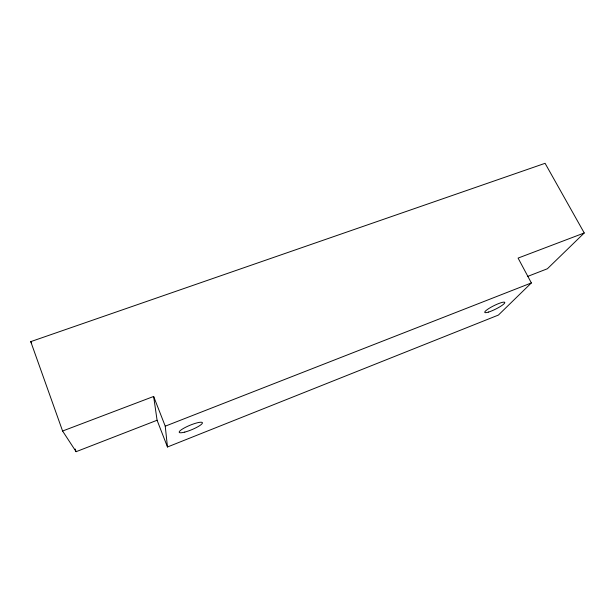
<?xml version="1.0" encoding="UTF-8"?>
<svg xmlns="http://www.w3.org/2000/svg" width="615" height="615" viewBox="0 0 615 615"><rect width="100%" height="100%" fill="white"/><g stroke="black" fill="none" stroke-linecap="round" stroke-linejoin="round"><path stroke-width="0.92" d="M584.25 232.97L518.084 258.092L531.368 282.938L498.388 315.08L167.472 446.99L157.086 420.253L153.642 396.46L62.592 431.023L30.75 341.632L545.082 163.313L584.25 232.97L547.396 268.755L527.732 276.389M167.472 446.99L165.243 426.18L531.368 282.938M62.592 431.023L76.106 451.687L157.086 420.253M30.75 341.632L31.673 343.285M153.642 396.46L165.243 426.18M75.138 448.981L76.106 451.687M488.625 312.051A11.201 1.922 -26.5 0 0 504.731 302.903A11.201 1.922 -26.5 0 0 490.924 307.277A11.201 1.922 -26.5 0 0 488.625 312.051M184.8 432.091A12.546 2.383 -22.5 0 0 202.435 422.951A12.546 2.383 -22.5 0 0 185.184 427.487A12.546 2.383 -22.5 0 0 184.8 432.091"/></g></svg>
